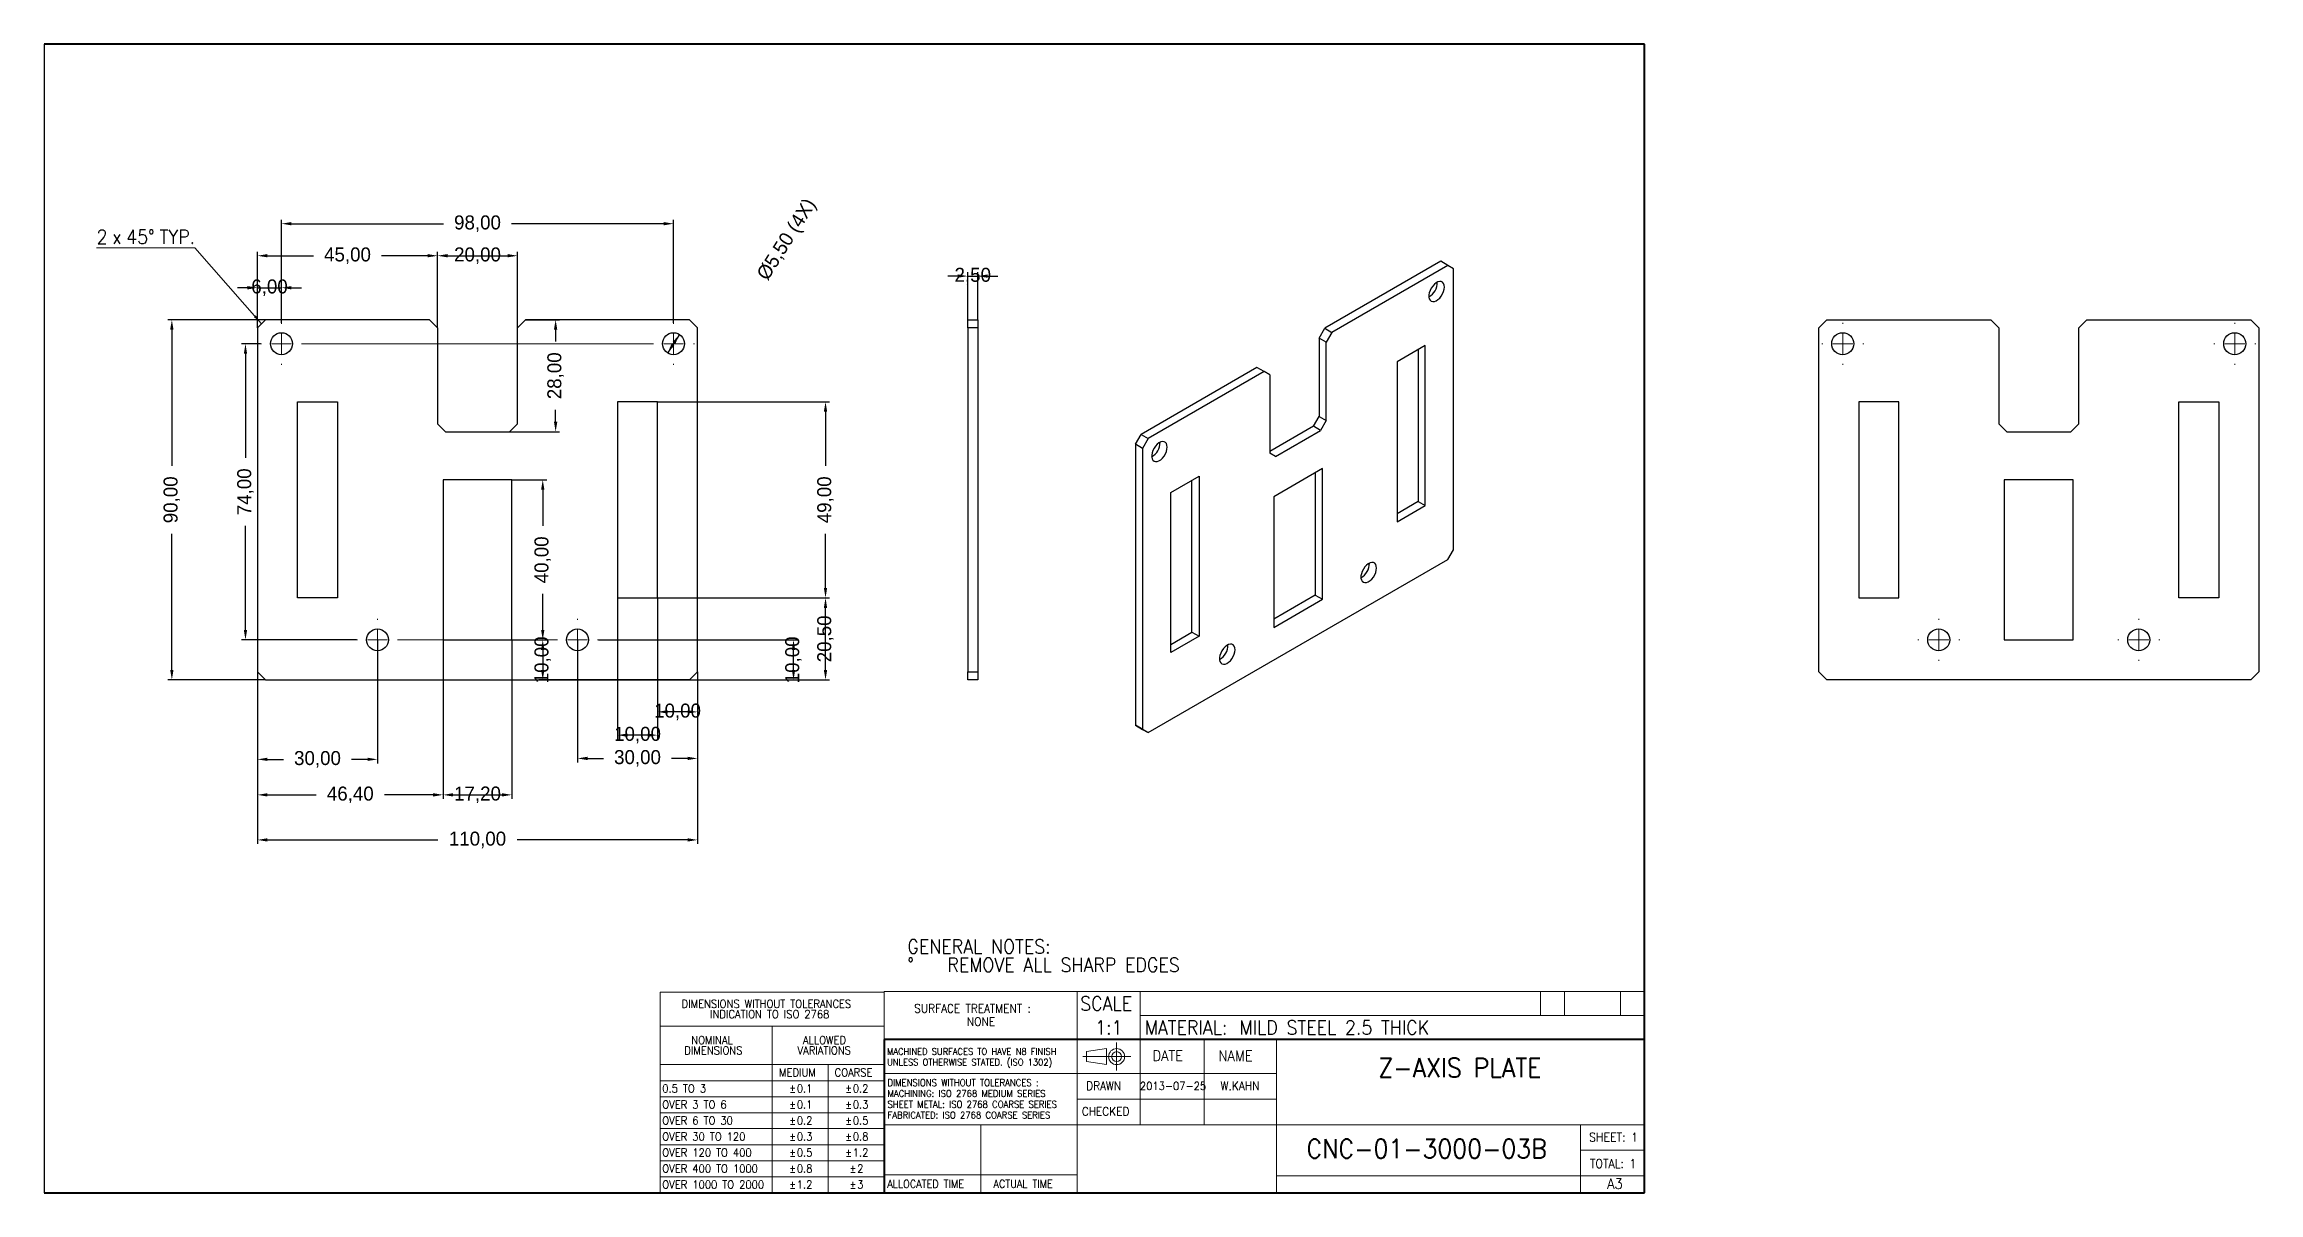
# Model space of a CAD drawing. Header units: millimetres. Extents: x 15 to 569, y 5 to 292.
import ezdxf

# ---------------------------------------------------------------- set-up
doc = ezdxf.new("R2010")
doc.units = ezdxf.units.MM
doc.header["$PDSIZE"] = -1
doc.linetypes.add('CENTERX2', pattern=[100, 64, -12, 12, -12])
doc.layers.get('0').update_dxf_attribs({"true_color": 0xffffff})
doc.layers.get('Defpoints').update_dxf_attribs({"true_color": 0xffffff})
doc.styles.add('textstyle0', font='standard')
doc.styles.add('textstyle1', font='standard')
doc.styles.add('textstyle10', font='standard')
doc.styles.add('textstyle11', font='standard')
doc.styles.add('textstyle12', font='standard')
doc.styles.add('textstyle13', font='standard')
doc.styles.add('textstyle14', font='standard')
doc.styles.add('textstyle15', font='standard')
doc.styles.add('textstyle16', font='standard')
doc.styles.add('textstyle17', font='standard')
doc.styles.add('textstyle18', font='standard')
doc.styles.add('textstyle19', font='standard')
doc.styles.add('textstyle2', font='standard')
doc.styles.add('textstyle20', font='standard')
doc.styles.add('textstyle21', font='standard')
doc.styles.add('textstyle22', font='standard')
doc.styles.add('textstyle23', font='standard')
doc.styles.add('textstyle24', font='standard')
doc.styles.add('textstyle25', font='standard')
doc.styles.add('textstyle26', font='standard')
doc.styles.add('textstyle27', font='standard')
doc.styles.add('textstyle28', font='standard')
doc.styles.add('textstyle29', font='standard')
doc.styles.add('textstyle3', font='standard')
doc.styles.add('textstyle30', font='standard')
doc.styles.add('textstyle31', font='standard')
doc.styles.add('textstyle32', font='standard')
doc.styles.add('textstyle33', font='standard')
doc.styles.add('textstyle34', font='standard')
doc.styles.add('textstyle35', font='standard')
doc.styles.add('textstyle36', font='standard')
doc.styles.add('textstyle37', font='standard')
doc.styles.add('textstyle38', font='standard')
doc.styles.add('textstyle39', font='standard')
doc.styles.add('textstyle4', font='standard')
doc.styles.add('textstyle40', font='standard')
doc.styles.add('textstyle41', font='standard')
doc.styles.add('textstyle42', font='standard')
doc.styles.add('textstyle43', font='standard')
doc.styles.add('textstyle44', font='standard')
doc.styles.add('textstyle45', font='standard')
doc.styles.add('textstyle46', font='standard')
doc.styles.add('textstyle47', font='standard')
doc.styles.add('textstyle48', font='standard')
doc.styles.add('textstyle49', font='standard')
doc.styles.add('textstyle5', font='standard')
doc.styles.add('textstyle50', font='standard')
doc.styles.add('textstyle51', font='standard')
doc.styles.add('textstyle6', font='standard')
doc.styles.add('textstyle7', font='standard')
doc.styles.add('textstyle74', font='standard')
doc.styles.add('textstyle75', font='standard')
doc.styles.add('textstyle76', font='standard')
doc.styles.add('textstyle77', font='standard')
doc.styles.add('textstyle79', font='standard')
doc.styles.add('textstyle8', font='standard')
doc.styles.add('textstyle80', font='standard')
doc.styles.add('textstyle81', font='standard')
doc.styles.add('textstyle82', font='standard')
doc.styles.add('textstyle83', font='standard')
doc.styles.add('textstyle84', font='standard')
doc.styles.add('textstyle85', font='standard')
doc.styles.add('textstyle86', font='standard')
doc.styles.add('textstyle87', font='standard')
doc.styles.add('textstyle88', font='standard')
doc.styles.add('textstyle89', font='standard')
doc.styles.add('textstyle9', font='standard')
doc.styles.add('textstyle90', font='standard')
doc.styles.add('textstyle91', font='standard')
doc.styles.add('textstyle92', font='standard')
doc.styles.add('textstyle93', font='standard')
doc.styles.add('textstyle94', font='standard')
doc.styles.add('textstyle95', font='standard')
doc.styles.add('textstyle96', font='standard')
doc.styles.add('textstyle97', font='standard')
doc.dimstyles.new('QCADDimStyle', dxfattribs={"dimtxt": 3.5, "dimasz": 2.5, "dimexe": 1, "dimexo": 0, "dimgap": 1.524, "dimtad": 1, "dimtoh": 1, "dimdec": 4, "dimzin": 0, "dimdsep": 46, "dimtxsty": 'Standard', "dimcen": 0.09, "dimadec": 0, "dimazin": 0, "dimtfac": 1, "dimtdec": 4, "dimtofl": 0, "dimtmove": 0, "dimatfit": 3, "dimfxl": 1, "dimtolj": 1, "dimtzin": 0, "dimarcsym": 0})

# ---------------------------------------------------------------- blocks, each defined once
blk = doc.blocks.new('SW_NOTE_0')
at = {"color": 0, "linetype": 'Continuous', "lineweight": 0, "char_height": 3.5, "attachment_point": 1}
for s, insert, style in [('GENERAL NOTES:', (0, 4.51), 'textstyle0'), ('%%d', (0, -0.01), 'textstyle2'), ('REMOVE ALL SHARP EDGES', (10, -0.01), 'textstyle1')]:
    blk.add_mtext(s, dxfattribs=dict(at, insert=insert, style=style))
blk = doc.blocks.new('SW_NOTE_1')
at = {"color": 0, "linetype": 'Continuous', "lineweight": 0, "char_height": 1.7, "attachment_point": 1}
for s, insert, style in [('DIMENSIONS WITHOUT TOLERANCES :', (0, 2.19), 'textstyle3'), ('SHEET METAL: ISO 2768 COARSE SERIES', (0, -3.21), 'textstyle5'), ('MACHINING: ISO 2768 MEDIUM SERIES', (0, -0.51), 'textstyle4'), ('FABRICATED: ISO 2768 COARSE SERIES', (0, -5.91), 'textstyle6')]:
    blk.add_mtext(s, dxfattribs=dict(at, insert=insert, style=style))
blk = doc.blocks.new('SW_NOTE_2')
at = {"color": 0, "linetype": 'Continuous', "lineweight": 0, "char_height": 1.67, "attachment_point": 1}
for s, insert, style in [('MACHINED SURFACES TO HAVE N8 FINISH', (0, 2.15), 'textstyle7'), ('UNLESS OTHERWISE STATED. (ISO 1302)', (0, -0.52), 'textstyle8')]:
    blk.add_mtext(s, dxfattribs=dict(at, insert=insert, style=style))
blk = doc.blocks.new('SW_TABLEANNOTATION_0')
at = {"color": 0, "linetype": 'Continuous', "lineweight": 0}
for p, q in [((0, 0), (0, -50.13)), ((56, 0), (0, 0)), ((56, -50.13), (56, 0)), ((0, -8.5), (56, -8.5)), ((28, -8.5), (28, -50.13)), ((0, -18.12), (56, -18.12)), ((0, -22.13), (56, -22.13)), ((42, -18.12), (42, -50.13)), ((0, -26.13), (56, -26.13)), ((0, -30.13), (56, -30.13)), ((0, -34.12), (56, -34.12)), ((0, -38.13), (56, -38.13)), ((0, -42.13), (56, -42.13)), ((0, -46.13), (56, -46.13)), ((0, -50.13), (56, -50.13))]:
    blk.add_line(p, q, dxfattribs=at)
at = {"color": 0, "linetype": 'Continuous', "lineweight": 0, "char_height": 2, "attachment_point": 1}
for s, insert, style in [('DIMENSIONS WITHOUT TOLERANCES', (5.31, -1.92), 'textstyle9'), ('INDICATION TO ISO 2768', (12.42, -4.51), 'textstyle10'), ('NOMINAL', (7.74, -10.99), 'textstyle11'), ('ALLOWED', (35.64, -10.99), 'textstyle13'), ('DIMENSIONS', (6.01, -13.57), 'textstyle12'), ('VARIATIONS', (34.3, -13.57), 'textstyle14'), ('MEDIUM', (29.67, -19.09), 'textstyle15'), ('COARSE', (43.58, -19.09), 'textstyle16'), ('0.5 TO 3', (0.5, -23.09), 'textstyle17'), ('OVER 3 TO 6', (0.5, -27.09), 'textstyle22'), ('%%p', (32.2, -23.09), 'textstyle18'), ('%%p', (32.2, -27.09), 'textstyle23'), ('0.1', (34.11, -23.09), 'textstyle19'), ('0.1', (34.11, -27.09), 'textstyle24'), ('%%p', (46.2, -23.09), 'textstyle20'), ('%%p', (46.2, -27.09), 'textstyle25'), ('0.2', (48.11, -23.09), 'textstyle21'), ('0.3', (48.11, -27.09), 'textstyle26'), ('OVER 6 TO 30', (0.5, -31.09), 'textstyle27'), ('%%p', (32.2, -31.09), 'textstyle28'), ('0.2', (34.11, -31.09), 'textstyle29'), ('%%p', (46.2, -31.09), 'textstyle30'), ('0.5', (48.11, -31.09), 'textstyle31'), ('OVER 30 TO 120', (0.5, -35.09), 'textstyle32'), ('%%p', (32.2, -35.09), 'textstyle33'), ('0.3', (34.11, -35.09), 'textstyle34'), ('%%p', (46.2, -35.09), 'textstyle35'), ('0.8', (48.11, -35.09), 'textstyle36'), ('OVER 120 TO 400', (0.5, -39.09), 'textstyle37'), ('OVER 400 TO 1000', (0.5, -43.09), 'textstyle42'), ('%%p', (32.2, -39.09), 'textstyle38'), ('%%p', (32.2, -43.09), 'textstyle43'), ('0.5', (34.11, -39.09), 'textstyle39'), ('0.8', (34.11, -43.09), 'textstyle44'), ('%%p', (46.2, -39.09), 'textstyle40'), ('%%p', (47.31, -43.09), 'textstyle45'), ('1.2', (48.11, -39.09), 'textstyle41'), ('2', (49.21, -43.09), 'textstyle46'), ('OVER 1000 TO 2000', (0.5, -47.09), 'textstyle47'), ('%%p', (32.2, -47.09), 'textstyle48'), ('1.2', (34.11, -47.09), 'textstyle49'), ('%%p', (47.31, -47.09), 'textstyle50'), ('3', (49.21, -47.09), 'textstyle51')]:
    blk.add_mtext(s, dxfattribs=dict(at, insert=insert, style=style))
blk = doc.blocks.new('*D36')
at = {"color": 0, "linetype": 'Continuous', "lineweight": -2}
for p, q in [((68.3, 135.16), (68.3, 92.16)), ((178.3, 135.16), (178.3, 92.16)), ((70.8, 93.16), (113.36, 93.16)), ((175.8, 93.16), (133.24, 93.16))]:
    blk.add_line(p, q, dxfattribs=at)
at = {"color": 0}
for points in [[(70.8, 93.58), (70.8, 92.75), (68.3, 93.16)], [(175.8, 92.75), (175.8, 93.58), (178.3, 93.16)]]:
    blk.add_solid(points, dxfattribs=at)
at = {"layer": 'Defpoints', "color": 0}
for p in [(68.3, 135.16), (178.3, 135.16), (68.3, 93.16)]:
    blk.add_point(p, dxfattribs=at)
at = {"color": 0, "lineweight": 0, "insert": (123.3, 93.16), "char_height": 3.5, "attachment_point": 5}
blk.add_mtext('110,00', dxfattribs=at)
blk = doc.blocks.new('*D37')
at = {"color": 0, "linetype": 'Continuous', "lineweight": -2}
for p, q in [((70.3, 223.16), (45.89, 223.16)), ((46.89, 220.66), (46.89, 186.69)), ((46.89, 135.66), (46.89, 169.64)), ((70.3, 133.16), (45.89, 133.16))]:
    blk.add_line(p, q, dxfattribs=at)
at = {"color": 0}
for points in [[(47.31, 220.66), (46.47, 220.66), (46.89, 223.16)], [(46.47, 135.66), (47.31, 135.66), (46.89, 133.16)]]:
    blk.add_solid(points, dxfattribs=at)
at = {"layer": 'Defpoints', "color": 0}
for p in [(46.89, 223.16), (70.3, 223.16), (70.3, 133.16)]:
    blk.add_point(p, dxfattribs=at)
at = {"color": 0, "lineweight": 0, "insert": (46.89, 178.16), "char_height": 3.5, "attachment_point": 5, "rotation": 90}
blk.add_mtext('90,00', dxfattribs=at)
blk = doc.blocks.new('*D38')
at = {"color": 0, "linetype": 'Continuous', "lineweight": -2}
for p, q in [((153.55, 143.16), (203.3, 143.16)), ((202.3, 135.66), (202.3, 140.66)), ((176.3, 133.16), (203.3, 133.16))]:
    blk.add_line(p, q, dxfattribs=at)
at = {"color": 0}
for points in [[(202.71, 140.66), (201.88, 140.66), (202.3, 143.16)], [(201.88, 135.66), (202.71, 135.66), (202.3, 133.16)]]:
    blk.add_solid(points, dxfattribs=at)
at = {"layer": 'Defpoints', "color": 0}
for p in [(153.55, 143.16), (202.3, 143.16), (176.3, 133.16)]:
    blk.add_point(p, dxfattribs=at)
at = {"color": 0, "lineweight": 0, "insert": (202.3, 138.16), "char_height": 3.5, "attachment_point": 5, "rotation": 90}
blk.add_mtext('10,00', dxfattribs=at)
blk = doc.blocks.new('*D39')
at = {"color": 0, "linetype": 'Continuous', "lineweight": -2}
for p, q in [((131.9, 143.16), (140.61, 143.16)), ((139.61, 140.66), (139.61, 135.66)), ((176.3, 133.16), (138.61, 133.16))]:
    blk.add_line(p, q, dxfattribs=at)
at = {"color": 0}
for points in [[(140.03, 140.66), (139.19, 140.66), (139.61, 143.16)], [(139.19, 135.66), (140.03, 135.66), (139.61, 133.16)]]:
    blk.add_solid(points, dxfattribs=at)
at = {"layer": 'Defpoints', "color": 0}
for p in [(131.9, 143.16), (139.61, 133.16), (176.3, 133.16)]:
    blk.add_point(p, dxfattribs=at)
at = {"color": 0, "lineweight": 0, "insert": (139.61, 138.16), "char_height": 3.5, "attachment_point": 5, "rotation": 90}
blk.add_mtext('10,00', dxfattribs=at)
blk = doc.blocks.new('*D40')
at = {"color": 0, "linetype": 'Continuous', "lineweight": -2}
for p, q in [((131.9, 183.16), (140.61, 183.16)), ((139.61, 180.66), (139.61, 171.69)), ((139.61, 145.66), (139.61, 154.64)), ((131.9, 143.16), (140.61, 143.16))]:
    blk.add_line(p, q, dxfattribs=at)
at = {"color": 0}
for points in [[(140.03, 180.66), (139.19, 180.66), (139.61, 183.16)], [(139.19, 145.66), (140.03, 145.66), (139.61, 143.16)]]:
    blk.add_solid(points, dxfattribs=at)
at = {"layer": 'Defpoints', "color": 0}
for p in [(131.9, 183.16), (139.61, 183.16), (131.9, 143.16)]:
    blk.add_point(p, dxfattribs=at)
at = {"color": 0, "lineweight": 0, "insert": (139.61, 163.16), "char_height": 3.5, "attachment_point": 5, "rotation": 90}
blk.add_mtext('40,00', dxfattribs=at)
blk = doc.blocks.new('*D41')
at = {"color": 0, "linetype": 'Continuous', "lineweight": -2}
for p, q in [((168.3, 153.66), (211.3, 153.66)), ((210.3, 135.66), (210.3, 151.16)), ((176.3, 133.16), (211.3, 133.16))]:
    blk.add_line(p, q, dxfattribs=at)
at = {"color": 0}
for points in [[(210.71, 151.16), (209.88, 151.16), (210.3, 153.66)], [(209.88, 135.66), (210.71, 135.66), (210.3, 133.16)]]:
    blk.add_solid(points, dxfattribs=at)
at = {"layer": 'Defpoints', "color": 0}
for p in [(168.3, 153.66), (210.3, 153.66), (176.3, 133.16)]:
    blk.add_point(p, dxfattribs=at)
at = {"color": 0, "lineweight": 0, "insert": (210.3, 143.41), "char_height": 3.5, "attachment_point": 5, "rotation": 90}
blk.add_mtext('20,50', dxfattribs=at)
blk = doc.blocks.new('*D42')
at = {"color": 0, "linetype": 'Continuous', "lineweight": -2}
for p, q in [((168.3, 202.66), (211.3, 202.66)), ((210.3, 200.16), (210.3, 186.69)), ((210.3, 156.16), (210.3, 169.64)), ((168.3, 153.66), (211.3, 153.66))]:
    blk.add_line(p, q, dxfattribs=at)
at = {"color": 0}
for points in [[(210.71, 200.16), (209.88, 200.16), (210.3, 202.66)], [(209.88, 156.16), (210.71, 156.16), (210.3, 153.66)]]:
    blk.add_solid(points, dxfattribs=at)
at = {"layer": 'Defpoints', "color": 0}
for p in [(168.3, 202.66), (210.3, 202.66), (168.3, 153.66)]:
    blk.add_point(p, dxfattribs=at)
at = {"color": 0, "lineweight": 0, "insert": (210.3, 178.16), "char_height": 3.5, "attachment_point": 5, "rotation": 90}
blk.add_mtext('49,00', dxfattribs=at)
blk = doc.blocks.new('*D43')
at = {"color": 0, "linetype": 'Continuous', "lineweight": -2}
for p, q in [((69.05, 217.16), (64.3, 217.16)), ((65.3, 214.66), (65.3, 188.69)), ((65.3, 145.66), (65.3, 171.64)), ((93.05, 143.16), (64.3, 143.16))]:
    blk.add_line(p, q, dxfattribs=at)
at = {"color": 0}
for points in [[(65.71, 214.66), (64.88, 214.66), (65.3, 217.16)], [(64.88, 145.66), (65.71, 145.66), (65.3, 143.16)]]:
    blk.add_solid(points, dxfattribs=at)
at = {"layer": 'Defpoints', "color": 0}
for p in [(69.05, 217.16), (65.3, 143.16), (93.05, 143.16)]:
    blk.add_point(p, dxfattribs=at)
at = {"color": 0, "lineweight": 0, "insert": (65.3, 180.16), "char_height": 3.5, "attachment_point": 5, "rotation": 90}
blk.add_mtext('74,00', dxfattribs=at)
blk = doc.blocks.new('*D44')
at = {"color": 0, "linetype": 'Continuous', "lineweight": -2}
for p, q in [((74.3, 222.41), (74.3, 248.16)), ((76.8, 247.16), (114.77, 247.16)), ((169.8, 247.16), (131.82, 247.16)), ((172.3, 222.41), (172.3, 248.16))]:
    blk.add_line(p, q, dxfattribs=at)
at = {"color": 0}
for points in [[(76.8, 247.58), (76.8, 246.75), (74.3, 247.16)], [(169.8, 246.75), (169.8, 247.58), (172.3, 247.16)]]:
    blk.add_solid(points, dxfattribs=at)
at = {"layer": 'Defpoints', "color": 0}
for p in [(172.3, 247.16), (74.3, 222.41), (172.3, 222.41)]:
    blk.add_point(p, dxfattribs=at)
at = {"color": 0, "lineweight": 0, "insert": (123.3, 247.16), "char_height": 3.5, "attachment_point": 5}
blk.add_mtext('98,00', dxfattribs=at)
blk = doc.blocks.new('*D45')
at = {"color": 0, "linetype": 'Continuous', "lineweight": -2}
for p, q in [((65.8, 231.16), (63.3, 231.16)), ((68.3, 221.16), (68.3, 232.16)), ((68.3, 231.16), (74.3, 231.16)), ((74.3, 222.41), (74.3, 232.16)), ((76.8, 231.16), (79.3, 231.16))]:
    blk.add_line(p, q, dxfattribs=at)
at = {"color": 0}
for points in [[(65.8, 230.75), (65.8, 231.58), (68.3, 231.16)], [(76.8, 231.58), (76.8, 230.75), (74.3, 231.16)]]:
    blk.add_solid(points, dxfattribs=at)
at = {"layer": 'Defpoints', "color": 0}
for p in [(74.3, 231.16), (74.3, 222.41), (68.3, 221.16)]:
    blk.add_point(p, dxfattribs=at)
at = {"color": 0, "lineweight": 0, "insert": (71.3, 231.16), "char_height": 3.5, "attachment_point": 5}
blk.add_mtext('6,00', dxfattribs=at)
blk = doc.blocks.new('*D46')
at = {"color": 0, "linetype": 'Continuous', "lineweight": -2}
for p, q in [((173.77, 219.49), (170.83, 214.84)), ((172.16, 216.95), (172.43, 217.37))]:
    blk.add_line(p, q, dxfattribs=at)
at = {"color": 0}
for points in [[(171.81, 217.17), (172.52, 216.73), (170.83, 214.84)], [(172.78, 217.15), (172.08, 217.6), (173.77, 219.49)]]:
    blk.add_solid(points, dxfattribs=at)
at = {"layer": 'Defpoints', "color": 0}
for p in [(173.77, 219.49), (170.83, 214.84)]:
    blk.add_point(p, dxfattribs=at)
at = {"color": 0, "lineweight": 0, "insert": (200.88, 243.06), "char_height": 3.5, "attachment_point": 5, "rotation": 57.6519}
blk.add_mtext('%%c5,50 (4X)', dxfattribs=at)
blk = doc.blocks.new('*D47')
at = {"color": 0, "linetype": 'Continuous', "lineweight": -2}
for p, q in [((168.3, 153.66), (168.3, 124.16)), ((178.3, 135.16), (178.3, 124.16)), ((175.8, 125.16), (170.8, 125.16))]:
    blk.add_line(p, q, dxfattribs=at)
at = {"color": 0}
for points in [[(170.8, 125.58), (170.8, 124.75), (168.3, 125.16)], [(175.8, 124.75), (175.8, 125.58), (178.3, 125.16)]]:
    blk.add_solid(points, dxfattribs=at)
at = {"layer": 'Defpoints', "color": 0}
for p in [(168.3, 153.66), (178.3, 135.16), (168.3, 125.16)]:
    blk.add_point(p, dxfattribs=at)
at = {"color": 0, "lineweight": 0, "insert": (173.3, 125.16), "char_height": 3.5, "attachment_point": 5}
blk.add_mtext('10,00', dxfattribs=at)
blk = doc.blocks.new('*D48')
at = {"color": 0, "linetype": 'Continuous', "lineweight": -2}
for p, q in [((158.3, 153.66), (158.3, 118.35)), ((168.3, 153.66), (168.3, 118.35)), ((165.8, 119.35), (160.8, 119.35))]:
    blk.add_line(p, q, dxfattribs=at)
at = {"color": 0}
for points in [[(160.8, 119.76), (160.8, 118.93), (158.3, 119.35)], [(165.8, 118.93), (165.8, 119.76), (168.3, 119.35)]]:
    blk.add_solid(points, dxfattribs=at)
at = {"layer": 'Defpoints', "color": 0}
for p in [(158.3, 153.66), (168.3, 153.66), (158.3, 119.35)]:
    blk.add_point(p, dxfattribs=at)
at = {"color": 0, "lineweight": 0, "insert": (163.3, 119.35), "char_height": 3.5, "attachment_point": 5}
blk.add_mtext('10,00', dxfattribs=at)
blk = doc.blocks.new('*D49')
at = {"color": 0, "linetype": 'Continuous', "lineweight": -2}
for p, q in [((98.3, 143.16), (98.3, 112.3)), ((68.3, 135.16), (68.3, 112.3)), ((70.8, 113.3), (74.77, 113.3)), ((95.8, 113.3), (91.82, 113.3))]:
    blk.add_line(p, q, dxfattribs=at)
at = {"color": 0}
for points in [[(70.8, 113.72), (70.8, 112.89), (68.3, 113.3)], [(95.8, 112.89), (95.8, 113.72), (98.3, 113.3)]]:
    blk.add_solid(points, dxfattribs=at)
at = {"layer": 'Defpoints', "color": 0}
for p in [(98.3, 143.16), (68.3, 135.16), (98.3, 113.3)]:
    blk.add_point(p, dxfattribs=at)
at = {"color": 0, "lineweight": 0, "insert": (83.3, 113.3), "char_height": 3.5, "attachment_point": 5}
blk.add_mtext('30,00', dxfattribs=at)
blk = doc.blocks.new('*D50')
at = {"color": 0, "linetype": 'Continuous', "lineweight": -2}
for p, q in [((148.3, 143.16), (148.3, 112.54)), ((178.3, 135.16), (178.3, 112.54)), ((150.8, 113.54), (154.77, 113.54)), ((175.8, 113.54), (171.82, 113.54))]:
    blk.add_line(p, q, dxfattribs=at)
at = {"color": 0}
for points in [[(150.8, 113.95), (150.8, 113.12), (148.3, 113.54)], [(175.8, 113.12), (175.8, 113.95), (178.3, 113.54)]]:
    blk.add_solid(points, dxfattribs=at)
at = {"layer": 'Defpoints', "color": 0}
for p in [(148.3, 143.16), (178.3, 135.16), (148.3, 113.54)]:
    blk.add_point(p, dxfattribs=at)
at = {"color": 0, "lineweight": 0, "insert": (163.3, 113.54), "char_height": 3.5, "attachment_point": 5}
blk.add_mtext('30,00', dxfattribs=at)
blk = doc.blocks.new('*D51')
at = {"color": 0, "linetype": 'Continuous', "lineweight": -2}
for p, q in [((68.3, 221.16), (68.3, 240.16)), ((70.8, 239.16), (82.27, 239.16)), ((110.8, 239.16), (99.32, 239.16)), ((113.3, 221.16), (113.3, 240.16))]:
    blk.add_line(p, q, dxfattribs=at)
at = {"color": 0}
for points in [[(70.8, 239.58), (70.8, 238.75), (68.3, 239.16)], [(110.8, 238.75), (110.8, 239.58), (113.3, 239.16)]]:
    blk.add_solid(points, dxfattribs=at)
at = {"layer": 'Defpoints', "color": 0}
for p in [(113.3, 239.16), (68.3, 221.16), (113.3, 221.16)]:
    blk.add_point(p, dxfattribs=at)
at = {"color": 0, "lineweight": 0, "insert": (90.8, 239.16), "char_height": 3.5, "attachment_point": 5}
blk.add_mtext('45,00', dxfattribs=at)
blk = doc.blocks.new('*D52')
at = {"color": 0, "linetype": 'Continuous', "lineweight": -2}
for p, q in [((113.3, 221.16), (113.3, 240.16)), ((115.8, 239.16), (130.8, 239.16)), ((133.3, 221.16), (133.3, 240.16))]:
    blk.add_line(p, q, dxfattribs=at)
at = {"color": 0}
for points in [[(115.8, 239.58), (115.8, 238.75), (113.3, 239.16)], [(130.8, 238.75), (130.8, 239.58), (133.3, 239.16)]]:
    blk.add_solid(points, dxfattribs=at)
at = {"layer": 'Defpoints', "color": 0}
for p in [(133.3, 239.16), (113.3, 221.16), (133.3, 221.16)]:
    blk.add_point(p, dxfattribs=at)
at = {"color": 0, "lineweight": 0, "insert": (123.3, 239.16), "char_height": 3.5, "attachment_point": 5}
blk.add_mtext('20,00', dxfattribs=at)
blk = doc.blocks.new('*D53')
at = {"color": 0, "linetype": 'Continuous', "lineweight": -2}
for p, q in [((135.3, 223.16), (143.83, 223.16)), ((142.83, 220.66), (142.83, 217.69)), ((142.83, 197.66), (142.83, 200.64)), ((131.3, 195.16), (143.83, 195.16))]:
    blk.add_line(p, q, dxfattribs=at)
at = {"color": 0}
for points in [[(143.25, 220.66), (142.41, 220.66), (142.83, 223.16)], [(142.41, 197.66), (143.25, 197.66), (142.83, 195.16)]]:
    blk.add_solid(points, dxfattribs=at)
at = {"layer": 'Defpoints', "color": 0}
for p in [(135.3, 223.16), (131.3, 195.16), (142.83, 195.16)]:
    blk.add_point(p, dxfattribs=at)
at = {"color": 0, "lineweight": 0, "insert": (142.83, 209.16), "char_height": 3.5, "attachment_point": 5, "rotation": 90}
blk.add_mtext('28,00', dxfattribs=at)
blk = doc.blocks.new('*D54')
at = {"color": 0, "linetype": 'Continuous', "lineweight": -2}
for p, q in [((114.7, 143.16), (114.7, 103.43)), ((68.3, 135.16), (68.3, 103.43)), ((70.8, 104.43), (82.97, 104.43)), ((112.2, 104.43), (100.02, 104.43))]:
    blk.add_line(p, q, dxfattribs=at)
at = {"color": 0}
for points in [[(70.8, 104.84), (70.8, 104.01), (68.3, 104.43)], [(112.2, 104.01), (112.2, 104.84), (114.7, 104.43)]]:
    blk.add_solid(points, dxfattribs=at)
at = {"layer": 'Defpoints', "color": 0}
for p in [(114.7, 143.16), (68.3, 135.16), (114.7, 104.43)]:
    blk.add_point(p, dxfattribs=at)
at = {"color": 0, "lineweight": 0, "insert": (91.5, 104.43), "char_height": 3.5, "attachment_point": 5}
blk.add_mtext('46,40', dxfattribs=at)
blk = doc.blocks.new('*D55')
at = {"color": 0, "linetype": 'Continuous', "lineweight": -2}
for p, q in [((114.7, 143.16), (114.7, 103.43)), ((131.9, 143.16), (131.9, 103.43)), ((117.2, 104.43), (129.4, 104.43))]:
    blk.add_line(p, q, dxfattribs=at)
at = {"color": 0}
for points in [[(117.2, 104.84), (117.2, 104.01), (114.7, 104.43)], [(129.4, 104.01), (129.4, 104.84), (131.9, 104.43)]]:
    blk.add_solid(points, dxfattribs=at)
at = {"layer": 'Defpoints', "color": 0}
for p in [(114.7, 143.16), (131.9, 143.16), (131.9, 104.43)]:
    blk.add_point(p, dxfattribs=at)
at = {"color": 0, "lineweight": 0, "insert": (123.3, 104.43), "char_height": 3.5, "attachment_point": 5}
blk.add_mtext('17,20', dxfattribs=at)
blk = doc.blocks.new('SW_CHAMFER_DIMENSION_0')
at = {"color": 0, "linetype": 'Continuous', "lineweight": 0}
for p, q in [((24.55, 0), (0, 0)), ((41.23, -18.95), (24.55, 0))]:
    blk.add_line(p, q, dxfattribs=at)
blk.add_solid([(41.23, -18.95), (39.81, -16.87), (39.34, -17.28)], dxfattribs=at)
at = {"color": 0, "linetype": 'Continuous', "lineweight": 0, "char_height": 3.5, "attachment_point": 1}
for s, insert, style in [('2', (0, 4.51, -1.4), 'textstyle74'), ('x', (3.9, 4.51, -1.4), 'textstyle75'), ('45°', (7.41, 4.51, -1.4), 'textstyle76'), ('TYP.', (15.76, 4.51, -1.4), 'textstyle77')]:
    blk.add_mtext(s, dxfattribs=dict(at, insert=insert, style=style))
blk = doc.blocks.new('SW_CENTERMARKSYMBOL_0')
at = {"color": 0, "linetype": 'Continuous', "lineweight": 0}
for p, q in [((-5, 0), (-5.25, 0)), ((0, 0), (-2.5, 0)), ((0, 5), (0, 5.25)), ((0, 0), (0, 2.5)), ((0, 0), (0, -2.5)), ((0, 0), (2.5, 0)), ((5, 0), (5.25, 0)), ((0, -5), (0, -5.25))]:
    blk.add_line(p, q, dxfattribs=at)
blk = doc.blocks.new('SW_CENTERMARKSYMBOL_1')
at = {"color": 0, "linetype": 'Continuous', "lineweight": 0}
for p, q in [((-5, 0), (-5.25, 0)), ((0, 0), (-2.5, 0)), ((0, 5), (0, 5.25)), ((0, 0), (0, 2.5)), ((0, 0), (0, -2.5)), ((0, 0), (2.5, 0)), ((5, 0), (5.25, 0)), ((0, -5), (0, -5.25))]:
    blk.add_line(p, q, dxfattribs=at)
blk = doc.blocks.new('SW_CENTERMARKSYMBOL_2')
at = {"color": 0, "linetype": 'Continuous', "lineweight": 0}
for p, q in [((-5, 0), (-5.25, 0)), ((0, 0), (-2.5, 0)), ((0, 5), (0, 5.25)), ((0, 0), (0, 2.5)), ((0, 0), (0, -2.5)), ((0, 0), (2.5, 0)), ((5, 0), (5.25, 0)), ((0, -5), (0, -5.25))]:
    blk.add_line(p, q, dxfattribs=at)
blk = doc.blocks.new('SW_CENTERMARKSYMBOL_3')
at = {"color": 0, "linetype": 'Continuous', "lineweight": 0}
for p, q in [((-5, 0), (-5.25, 0)), ((0, 0), (-2.5, 0)), ((0, 5), (0, 5.25)), ((0, 0), (0, 2.5)), ((0, 0), (0, -2.5)), ((0, 0), (2.5, 0)), ((5, 0), (5.25, 0)), ((0, -5), (0, -5.25))]:
    blk.add_line(p, q, dxfattribs=at)
blk = doc.blocks.new('SW_CENTERMARKSYMBOL_4')
at = {"color": 0, "linetype": 'Continuous', "lineweight": 0}
for p, q in [((-5, 0), (-5.25, 0)), ((0, 0), (-2.5, 0)), ((0, 5), (0, 5.25)), ((0, 0), (0, 2.5)), ((0, 0), (0, -2.5)), ((0, 0), (2.5, 0)), ((5, 0), (93, 0)), ((98, 0), (95.5, 0)), ((98, 5), (98, 5.25)), ((98, 0), (98, 2.5)), ((98, 0), (98, -2.5)), ((98, 0), (100.5, 0)), ((103, 0), (103.25, 0)), ((0, -5), (0, -5.25)), ((98, -5), (98, -5.25)), ((24, -69), (24, -68.75)), ((24, -74), (24, -71.5)), ((74, -69), (74, -68.75)), ((74, -74), (74, -71.5)), ((19, -74), (18.75, -74)), ((24, -74), (21.5, -74)), ((24, -74), (24, -76.5)), ((24, -74), (26.5, -74)), ((29, -74), (69, -74)), ((74, -74), (71.5, -74)), ((74, -74), (74, -76.5)), ((74, -74), (76.5, -74)), ((79, -74), (79.25, -74)), ((24, -79), (24, -79.25)), ((74, -79), (74, -79.25))]:
    blk.add_line(p, q, dxfattribs=at)
blk = doc.blocks.new('*D56')
at = {"color": 0, "linetype": 'Continuous', "lineweight": -2}
for p, q in [((243.36, 234.07), (240.86, 234.07)), ((245.86, 223.16), (245.86, 235.07)), ((245.86, 234.07), (248.36, 234.07)), ((248.36, 223.16), (248.36, 235.07)), ((250.86, 234.07), (253.36, 234.07))]:
    blk.add_line(p, q, dxfattribs=at)
at = {"color": 0}
for points in [[(243.36, 233.65), (243.36, 234.49), (245.86, 234.07)], [(250.86, 234.49), (250.86, 233.65), (248.36, 234.07)]]:
    blk.add_solid(points, dxfattribs=at)
at = {"layer": 'Defpoints', "color": 0}
for p in [(248.36, 234.07), (245.86, 223.16), (248.36, 223.16)]:
    blk.add_point(p, dxfattribs=at)
at = {"color": 0, "lineweight": 0, "insert": (247.11, 234.07), "char_height": 3.5, "attachment_point": 5}
blk.add_mtext('2,50', dxfattribs=at)
blk = doc.blocks.new('SW_CENTERMARKSYMBOL_5')
at = {"color": 0, "linetype": 'Continuous', "lineweight": 0}
for p, q in [((-5, 0), (-5.25, 0)), ((0, 0), (-2.5, 0)), ((0, 5), (0, 5.25)), ((0, 0), (0, 2.5)), ((0, 0), (0, -2.5)), ((0, 0), (2.5, 0)), ((5, 0), (5.25, 0)), ((0, -5), (0, -5.25))]:
    blk.add_line(p, q, dxfattribs=at)
blk = doc.blocks.new('SW_CENTERMARKSYMBOL_6')
at = {"color": 0, "linetype": 'Continuous', "lineweight": 0}
for p, q in [((-5, 0), (-5.25, 0)), ((0, 0), (-2.5, 0)), ((0, 5), (0, 5.25)), ((0, 0), (0, 2.5)), ((0, 0), (0, -2.5)), ((0, 0), (2.5, 0)), ((5, 0), (5.25, 0)), ((0, -5), (0, -5.25))]:
    blk.add_line(p, q, dxfattribs=at)
blk = doc.blocks.new('SW_CENTERMARKSYMBOL_7')
at = {"color": 0, "linetype": 'Continuous', "lineweight": 0}
for p, q in [((-5, 0), (-5.25, 0)), ((0, 0), (-2.5, 0)), ((0, 5), (0, 5.25)), ((0, 0), (0, 2.5)), ((0, 0), (0, -2.5)), ((0, 0), (2.5, 0)), ((5, 0), (5.25, 0)), ((0, -5), (0, -5.25))]:
    blk.add_line(p, q, dxfattribs=at)
blk = doc.blocks.new('SW_CENTERMARKSYMBOL_8')
at = {"color": 0, "linetype": 'Continuous', "lineweight": 0}
for p, q in [((-5, 0), (-5.25, 0)), ((0, 0), (-2.5, 0)), ((0, 5), (0, 5.25)), ((0, 0), (0, 2.5)), ((0, 0), (0, -2.5)), ((0, 0), (2.5, 0)), ((5, 0), (5.25, 0)), ((0, -5), (0, -5.25))]:
    blk.add_line(p, q, dxfattribs=at)

msp = doc.modelspace()

# ---------------------------------------------------------------- linework, layer by layer
at = {"color": 7, "linetype": 'Continuous', "lineweight": 40, "true_color": 0xffffff}
for p, q in [((415, 292), (15, 292)), ((415, 5), (415, 292)), ((415, 43.25), (225, 43.25)), ((225, 43.25), (225, 5)), ((15, 5), (415, 5))]:
    msp.add_line(p, q, dxfattribs=at)
at = {"color": 7, "linetype": 'Continuous', "lineweight": 30, "true_color": 0xffffff}
for p, q in [((15, 292), (15, 5)), ((364.128, 237.762), (335.136, 221.026)), ((365.895, 236.742), (336.904, 220.005)), ((365.895, 236.742), (364.128, 237.762)), ((367.31, 235.925), (365.895, 236.742)), ((367.31, 165.702), (367.31, 235.925)), ((70.298, 223.162), (68.298, 221.162)), ((111.298, 223.162), (70.298, 223.162)), ((113.298, 221.162), (111.298, 223.162)), ((135.298, 223.162), (133.298, 221.162)), ((176.298, 223.162), (135.298, 223.162)), ((178.298, 221.162), (176.298, 223.162)), ((245.863, 221.162), (245.863, 223.162)), ((245.863, 223.162), (248.363, 223.162)), ((248.363, 223.162), (248.363, 221.162)), ((460.585, 223.162), (458.585, 221.162)), ((460.585, 223.162), (501.585, 223.162)), ((503.585, 221.162), (501.585, 223.162)), ((525.585, 223.162), (523.585, 221.162)), ((525.585, 223.162), (566.585, 223.162)), ((568.585, 221.162), (566.585, 223.162)), ((68.298, 221.162), (68.298, 135.162)), ((113.298, 221.162), (113.298, 197.162)), ((133.298, 197.162), (133.298, 221.162)), ((178.298, 135.162), (178.298, 221.162)), ((248.363, 221.162), (245.863, 221.162)), ((245.863, 221.162), (245.863, 135.162)), ((248.363, 221.162), (248.363, 135.162)), ((333.722, 218.576), (335.136, 221.026)), ((335.49, 217.556), (333.722, 218.576)), ((333.722, 218.576), (333.722, 198.979)), ((335.136, 221.026), (336.904, 220.005)), ((336.904, 220.005), (335.49, 217.556)), ((335.49, 197.959), (335.49, 217.556)), ((360.239, 216.737), (353.167, 212.655)), ((360.239, 176.726), (360.239, 216.737)), ((458.585, 135.162), (458.585, 221.162)), ((503.585, 221.162), (503.585, 197.162)), ((523.585, 197.162), (523.585, 221.162)), ((568.585, 221.162), (568.585, 135.162)), ((318.166, 211.229), (289.174, 194.493)), ((319.933, 210.208), (318.166, 211.229)), ((353.167, 212.655), (353.167, 172.644)), ((358.471, 215.716), (358.471, 177.747)), ((319.933, 210.208), (290.942, 193.472)), ((321.348, 209.392), (319.933, 210.208)), ((321.348, 209.392), (321.348, 189.795)), ((78.298, 202.662), (88.298, 202.662)), ((78.298, 153.662), (78.298, 202.662)), ((88.298, 202.662), (88.298, 153.662)), ((158.298, 202.662), (158.298, 153.662)), ((168.298, 202.662), (158.298, 202.662)), ((168.298, 153.662), (168.298, 202.662)), ((478.585, 202.662), (468.585, 202.662)), ((468.585, 202.662), (468.585, 153.662)), ((478.585, 153.662), (478.585, 202.662)), ((548.585, 153.662), (548.585, 202.662)), ((548.585, 202.662), (558.585, 202.662)), ((558.585, 202.662), (558.585, 153.662)), ((115.298, 195.162), (113.298, 197.162)), ((115.298, 195.162), (131.298, 195.162)), ((133.298, 197.162), (131.298, 195.162)), ((287.76, 192.043), (289.174, 194.493)), ((289.174, 194.493), (290.942, 193.472)), ((332.308, 196.53), (321.348, 190.203)), ((322.762, 188.978), (334.076, 195.509)), ((332.308, 196.53), (333.722, 198.979)), ((334.076, 195.509), (332.308, 196.53)), ((333.722, 198.979), (335.49, 197.959)), ((335.49, 197.959), (334.076, 195.509)), ((505.585, 195.162), (503.585, 197.162)), ((505.585, 195.162), (521.585, 195.162)), ((523.585, 197.162), (521.585, 195.162)), ((289.528, 191.023), (287.76, 192.043)), ((287.76, 192.043), (287.76, 121.821)), ((290.942, 193.472), (289.528, 191.023)), ((289.528, 191.023), (289.528, 120.8)), ((322.762, 188.978), (321.348, 189.795)), ((131.898, 183.162), (114.698, 183.162)), ((114.698, 183.162), (114.698, 143.162)), ((131.898, 143.162), (131.898, 183.162)), ((296.599, 179.999), (303.67, 184.081)), ((301.902, 145.091), (301.902, 183.06)), ((303.67, 184.081), (303.67, 144.07)), ((334.5, 185.956), (322.338, 178.935)), ((332.732, 184.935), (332.732, 154.315)), ((334.5, 153.294), (334.5, 185.956)), ((522.185, 183.162), (504.985, 183.162)), ((504.985, 183.162), (504.985, 143.162)), ((522.185, 143.162), (522.185, 183.162)), ((296.599, 139.988), (296.599, 179.999)), ((322.338, 178.935), (322.338, 146.273)), ((358.471, 177.747), (353.167, 174.685)), ((358.471, 177.747), (360.239, 176.726)), ((353.167, 172.644), (360.239, 176.726)), ((290.942, 119.983), (365.895, 163.253)), ((365.895, 163.253), (367.31, 165.702)), ((88.298, 153.662), (78.298, 153.662)), ((158.298, 153.662), (168.298, 153.662)), ((332.732, 154.315), (322.338, 148.314)), ((322.338, 146.273), (334.5, 153.294)), ((332.732, 154.315), (334.5, 153.294)), ((468.585, 153.662), (478.585, 153.662)), ((558.585, 153.662), (548.585, 153.662)), ((296.599, 142.029), (301.902, 145.091)), ((303.67, 144.07), (296.599, 139.988)), ((301.902, 145.091), (303.67, 144.07)), ((114.698, 143.162), (131.898, 143.162)), ((504.985, 143.162), (522.185, 143.162)), ((68.298, 135.162), (70.298, 133.162)), ((70.298, 133.162), (176.298, 133.162)), ((176.298, 133.162), (178.298, 135.162)), ((245.863, 135.162), (248.363, 135.162)), ((245.863, 133.162), (245.863, 135.162)), ((248.363, 133.162), (245.863, 133.162)), ((248.363, 135.162), (248.363, 133.162)), ((458.585, 135.162), (460.585, 133.162)), ((566.585, 133.162), (460.585, 133.162)), ((566.585, 133.162), (568.585, 135.162)), ((287.76, 121.821), (289.528, 120.8)), ((289.174, 121.004), (287.76, 121.821)), ((290.942, 119.983), (289.174, 121.004)), ((289.528, 120.8), (290.942, 119.983))]:
    msp.add_line(p, q, dxfattribs=at)
at = {"color": 7, "linetype": 'Continuous', "lineweight": 0, "true_color": 0xffffff}
for p, q in [((273.2, 55.25), (225, 55.25)), ((225, 55.25), (225, 43.25)), ((273.2, 43.25), (273.2, 55.25)), ((273.2, 55.25), (322, 55.25)), ((289, 55.25), (289, 43.25)), ((322, 55.25), (415, 55.25)), ((389, 55.25), (389, 49.25)), ((395, 55.25), (395, 49.25)), ((409, 55.25), (409, 49.25)), ((289, 49.25), (415, 49.25)), ((225, 43.25), (225, 5)), ((273.2, 43.25), (273.2, 5)), ((275.58, 40.251), (280.58, 41.001)), ((275.58, 40.251), (275.58, 37.751)), ((280.58, 41.001), (280.58, 37.001)), ((289, 43.25), (289, 22)), ((305, 22), (305, 43.25)), ((323, 5), (323, 43.25)), ((273.2, 34.75), (225, 34.75)), ((323, 34.75), (273.2, 34.75)), ((275.58, 37.751), (280.58, 37.001)), ((323, 28.375), (273.2, 28.375)), ((273.2, 22), (225, 22)), ((249.1, 22), (249.1, 5)), ((323, 22), (273.2, 22)), ((415, 22), (323, 22)), ((399, 5), (399, 22)), ((399, 15.625), (415, 15.625)), ((225, 9.5), (273.2, 9.5)), ((415, 9.25), (323, 9.25))]:
    msp.add_line(p, q, dxfattribs=at)
at = {"color": 7, "linetype": 'CENTERX2', "lineweight": 0, "true_color": 0xffffff}
for p, q in [((274.655, 39), (286.664, 39)), ((283.08, 35.5), (283.08, 42.5))]:
    msp.add_line(p, q, dxfattribs=at)
at = {"color": 7, "linetype": 'Continuous', "lineweight": 30, "true_color": 0xffffff}
for points in [[(365.012, 231.332), (364.959, 231.82), (364.805, 232.221), (364.557, 232.513), (364.228, 232.681), (363.837, 232.716), (363.405, 232.616), (362.954, 232.386), (362.509, 232.039), (362.095, 231.593), (361.733, 231.073), (361.442, 230.506), (361.24, 229.923), (361.136, 229.355), (361.136, 228.834), (361.24, 228.387), (361.442, 228.038), (361.733, 227.806), (362.095, 227.704), (362.509, 227.736), (362.954, 227.903), (363.405, 228.193), (363.837, 228.592), (364.228, 229.079), (364.557, 229.626), (364.805, 230.205), (364.959, 230.784), (365.012, 231.332)], [(295.715, 191.328), (295.663, 191.816), (295.508, 192.217), (295.26, 192.509), (294.932, 192.677), (294.541, 192.712), (294.108, 192.612), (293.657, 192.382), (293.213, 192.035), (292.798, 191.589), (292.436, 191.069), (292.146, 190.502), (291.943, 189.919), (291.839, 189.351), (291.839, 188.83), (291.943, 188.383), (292.146, 188.034), (292.436, 187.802), (292.798, 187.7), (293.213, 187.732), (293.657, 187.899), (294.108, 188.189), (294.541, 188.588), (294.932, 189.075), (295.26, 189.622), (295.508, 190.201), (295.663, 190.78), (295.715, 191.328)], [(348.041, 161.111), (347.989, 161.599), (347.834, 162), (347.586, 162.292), (347.258, 162.46), (346.867, 162.495), (346.434, 162.395), (345.983, 162.165), (345.539, 161.818), (345.124, 161.372), (344.762, 160.852), (344.472, 160.285), (344.269, 159.702), (344.165, 159.134), (344.165, 158.613), (344.269, 158.166), (344.472, 157.817), (344.762, 157.585), (345.124, 157.483), (345.539, 157.516), (345.983, 157.682), (346.434, 157.972), (346.867, 158.371), (347.258, 158.858), (347.586, 159.405), (347.834, 159.984), (347.989, 160.563), (348.041, 161.111)], [(312.686, 140.701), (312.633, 141.189), (312.479, 141.589), (312.231, 141.882), (311.902, 142.05), (311.511, 142.085), (311.079, 141.985), (310.628, 141.755), (310.183, 141.408), (309.769, 140.962), (309.407, 140.441), (309.116, 139.875), (308.914, 139.292), (308.81, 138.724), (308.81, 138.203), (308.914, 137.756), (309.116, 137.407), (309.407, 137.175), (309.769, 137.073), (310.183, 137.105), (310.628, 137.272), (311.079, 137.562), (311.511, 137.961), (311.902, 138.448), (312.231, 138.995), (312.479, 139.574), (312.633, 140.153), (312.686, 140.701)]]:
    msp.add_lwpolyline(points, dxfattribs=at)
for centre in [(74.298, 217.162), (172.298, 217.162), (464.585, 217.162), (562.585, 217.162), (98.298, 143.162), (148.298, 143.162), (488.585, 143.162), (538.585, 143.162)]:
    msp.add_circle(centre, 2.75, dxfattribs=at)
at = {"color": 7, "linetype": 'Continuous', "lineweight": 0, "true_color": 0xffffff}
for radius in [2, 1.25]:
    msp.add_circle((283.08, 39.001), radius, dxfattribs=at)
at = {"color": 7, "linetype": 'Continuous', "lineweight": 30, "true_color": 0xffffff}
for centre, start, end in [((359.139, 232.477), 299.06959, 0.93583), ((289.842, 192.473), 299.06962, 0.93576), ((342.168, 162.256), 299.0696, 0.93575), ((306.813, 141.846), 299.0696, 0.93578)]:
    msp.add_arc(centre, 4.098, start, end, dxfattribs=at)

# ---------------------------------------------------------------- block references
at = {"color": 7, "linetype": 'Continuous', "lineweight": 0, "true_color": 0xffffff}
for name, p in [('SW_CHAMFER_DIMENSION_0', (28.071, 241.109)), ('SW_CENTERMARKSYMBOL_3', (74.298, 217.162)), ('SW_CENTERMARKSYMBOL_4', (74.298, 217.162)), ('SW_CENTERMARKSYMBOL_2', (172.298, 217.162)), ('SW_CENTERMARKSYMBOL_7', (464.585, 217.162)), ('SW_CENTERMARKSYMBOL_8', (562.585, 217.162)), ('SW_CENTERMARKSYMBOL_0', (98.298, 143.162)), ('SW_CENTERMARKSYMBOL_1', (148.298, 143.162)), ('SW_CENTERMARKSYMBOL_6', (488.585, 143.162)), ('SW_CENTERMARKSYMBOL_5', (538.585, 143.162)), ('SW_NOTE_0', (230.762, 63.73)), ('SW_TABLEANNOTATION_0', (169, 55.125)), ('SW_NOTE_2', (225.694, 38.967)), ('SW_NOTE_1', (225.8, 31.151))]:
    msp.add_blockref(name, p, dxfattribs=at)

# ---------------------------------------------------------------- texts
for s, insert, char_height, attachment_point, style in [('SURFACE TREATMENT :', (232.49, 52.102), 2.11667, 1, 'textstyle97'), ('SCALE', (273.965, 54.021), 3.5, 1, 'textstyle83'), ('NONE', (249.163, 48.826), 2.1167, 2, 'textstyle94'), ('1:1', (281.125, 48.044), 3.5, 2, 'textstyle91'), ('MATERIAL:', (290.118, 48.056), 3.5, 1, 'textstyle96'), ('MILD STEEL 2.5 THICK', (313.784, 48.048), 3.5, 1, 'textstyle90'), ('DATE', (292.024, 40.568), 2.6458, 1, 'textstyle79'), ('NAME', (308.538, 40.546), 2.6458, 1, 'textstyle80'), ('Z-AXIS PLATE', (368.882, 38.613), 4.7625, 2, 'textstyle85'), ('DRAWN', (275.456, 32.779), 2.1167, 1, 'textstyle81'), ('2013-07-25', (297.17, 32.669), 2, 2, 'textstyle86'), ('W.KAHN', (313.914, 32.761), 2.1167, 2, 'textstyle89'), ('CHECKED', (274.363, 26.373), 2.1167, 1, 'textstyle82'), ('CNC-01-3000-03B', (360.573, 18.383), 4.7625, 2, 'textstyle84'), ('SHEET: 1', (407.28, 19.981), 2.2, 2, 'textstyle87'), ('TOTAL: 1', (407.198, 13.37), 2.2, 2, 'textstyle95'), ('ALLOCATED TIME', (225.739, 8.178), 1.95, 1, 'textstyle92'), ('ACTUAL TIME', (252.275, 8.186), 1.95, 1, 'textstyle93'), ('A3', (407.62, 8.588), 2.6458, 2, 'textstyle88')]:
    msp.add_mtext(s, dxfattribs=dict(at, insert=insert, char_height=char_height, attachment_point=attachment_point, style=style))

# ---------------------------------------------------------------- dimensions: what is measured, and where the dimension line sits
for base, p1, p2, picture, middle in [((172.298, 247.162), (74.298, 222.412), (172.298, 222.412), '*D44', (123.298, 247.162)), ((113.298, 239.162), (68.298, 221.162), (113.298, 221.162), '*D51', (90.798, 239.162)), ((133.298, 239.162), (113.298, 221.162), (133.298, 221.162), '*D52', (123.298, 239.162)), ((74.298, 231.162), (68.298, 221.162), (74.298, 222.412), '*D45', (71.298, 231.162)), ((248.363, 234.069), (245.863, 223.162), (248.363, 223.162), '*D56', (247.113, 234.069)), ((158.298, 119.347), (168.298, 153.662), (158.298, 153.662), '*D48', (163.298, 119.347)), ((168.298, 125.162), (178.298, 135.162), (168.298, 153.662), '*D47', (173.298, 125.162)), ((98.298, 113.302), (68.298, 135.162), (98.298, 143.162), '*D49', (83.298, 113.302)), ((114.698, 104.426), (68.298, 135.162), (114.698, 143.162), '*D54', (91.498, 104.426)), ((131.898, 104.426), (114.698, 143.162), (131.898, 143.162), '*D55', (123.298, 104.426)), ((148.298, 113.537), (178.298, 135.162), (148.298, 143.162), '*D50', (163.298, 113.537)), ((68.298, 93.162), (178.298, 135.162), (68.298, 135.162), '*D36', (123.298, 93.162))]:
    dim = msp.add_linear_dim(base=base, p1=p1, p2=p2, dimstyle='QCADDimStyle', override={"dimtxt": 3.5, "dimasz": 2.5, "dimexe": 1, "dimexo": 0, "dimgap": 1.524, "dimtad": 1, "dimdec": 2, "dimdsep": 44, "dimcen": 2.5, "dimclrd": 0, "dimclre": 0, "dimclrt": 0, "dimadec": 4, "dimtdec": 3, "dimtofl": 1, "dimtmove": 2, "dimtolj": 0}, dxfattribs=at)
    dim.commit()
    dim.dimension.update_dxf_attribs({"geometry": picture, "text_midpoint": middle, "dimtype": 160})
dim = msp.add_diameter_dim_2p(p1=(173.769, 219.485), p2=(170.826, 214.839), text='<> (4X)', dimstyle='QCADDimStyle', override={"dimtxt": 3.5, "dimasz": 2.5, "dimexe": 1, "dimexo": 0, "dimgap": 1.524, "dimtad": 1, "dimdec": 2, "dimdsep": 44, "dimcen": 2.5, "dimclrd": 0, "dimclre": 0, "dimclrt": 0, "dimadec": 4, "dimtdec": 3, "dimtofl": 1, "dimtmove": 2, "dimtolj": 0}, dxfattribs=at)
dim.commit()
dim.dimension.update_dxf_attribs({"geometry": '*D46', "text_midpoint": (200.876, 243.057), "dimtype": 163})
for base, p1, p2, picture, middle in [((46.89, 223.162), (70.298, 133.162), (70.298, 223.162), '*D37', (46.89, 178.162)), ((142.83, 195.162), (135.298, 223.162), (131.298, 195.162), '*D53', (142.83, 209.162)), ((65.298, 143.162), (69.048, 217.162), (93.048, 143.162), '*D43', (65.298, 180.162)), ((210.298, 202.662), (168.298, 153.662), (168.298, 202.662), '*D42', (210.298, 178.162)), ((139.611, 183.162), (131.898, 143.162), (131.898, 183.162), '*D40', (139.611, 163.162)), ((210.298, 153.662), (176.298, 133.162), (168.298, 153.662), '*D41', (210.298, 143.412)), ((139.611, 133.162), (131.898, 143.162), (176.298, 133.162), '*D39', (139.611, 138.162)), ((202.298, 143.162), (176.298, 133.162), (153.548, 143.162), '*D38', (202.298, 138.162))]:
    dim = msp.add_linear_dim(base=base, p1=p1, p2=p2, angle=90, dimstyle='QCADDimStyle', override={"dimtxt": 3.5, "dimasz": 2.5, "dimexe": 1, "dimexo": 0, "dimgap": 1.524, "dimtad": 1, "dimdec": 2, "dimdsep": 44, "dimcen": 2.5, "dimclrd": 0, "dimclre": 0, "dimclrt": 0, "dimadec": 4, "dimtdec": 3, "dimtofl": 1, "dimtmove": 2, "dimtolj": 0}, dxfattribs=at)
    dim.commit()
    dim.dimension.update_dxf_attribs({"geometry": picture, "text_midpoint": middle, "dimtype": 160})

doc.saveas('drawing.dxf')
